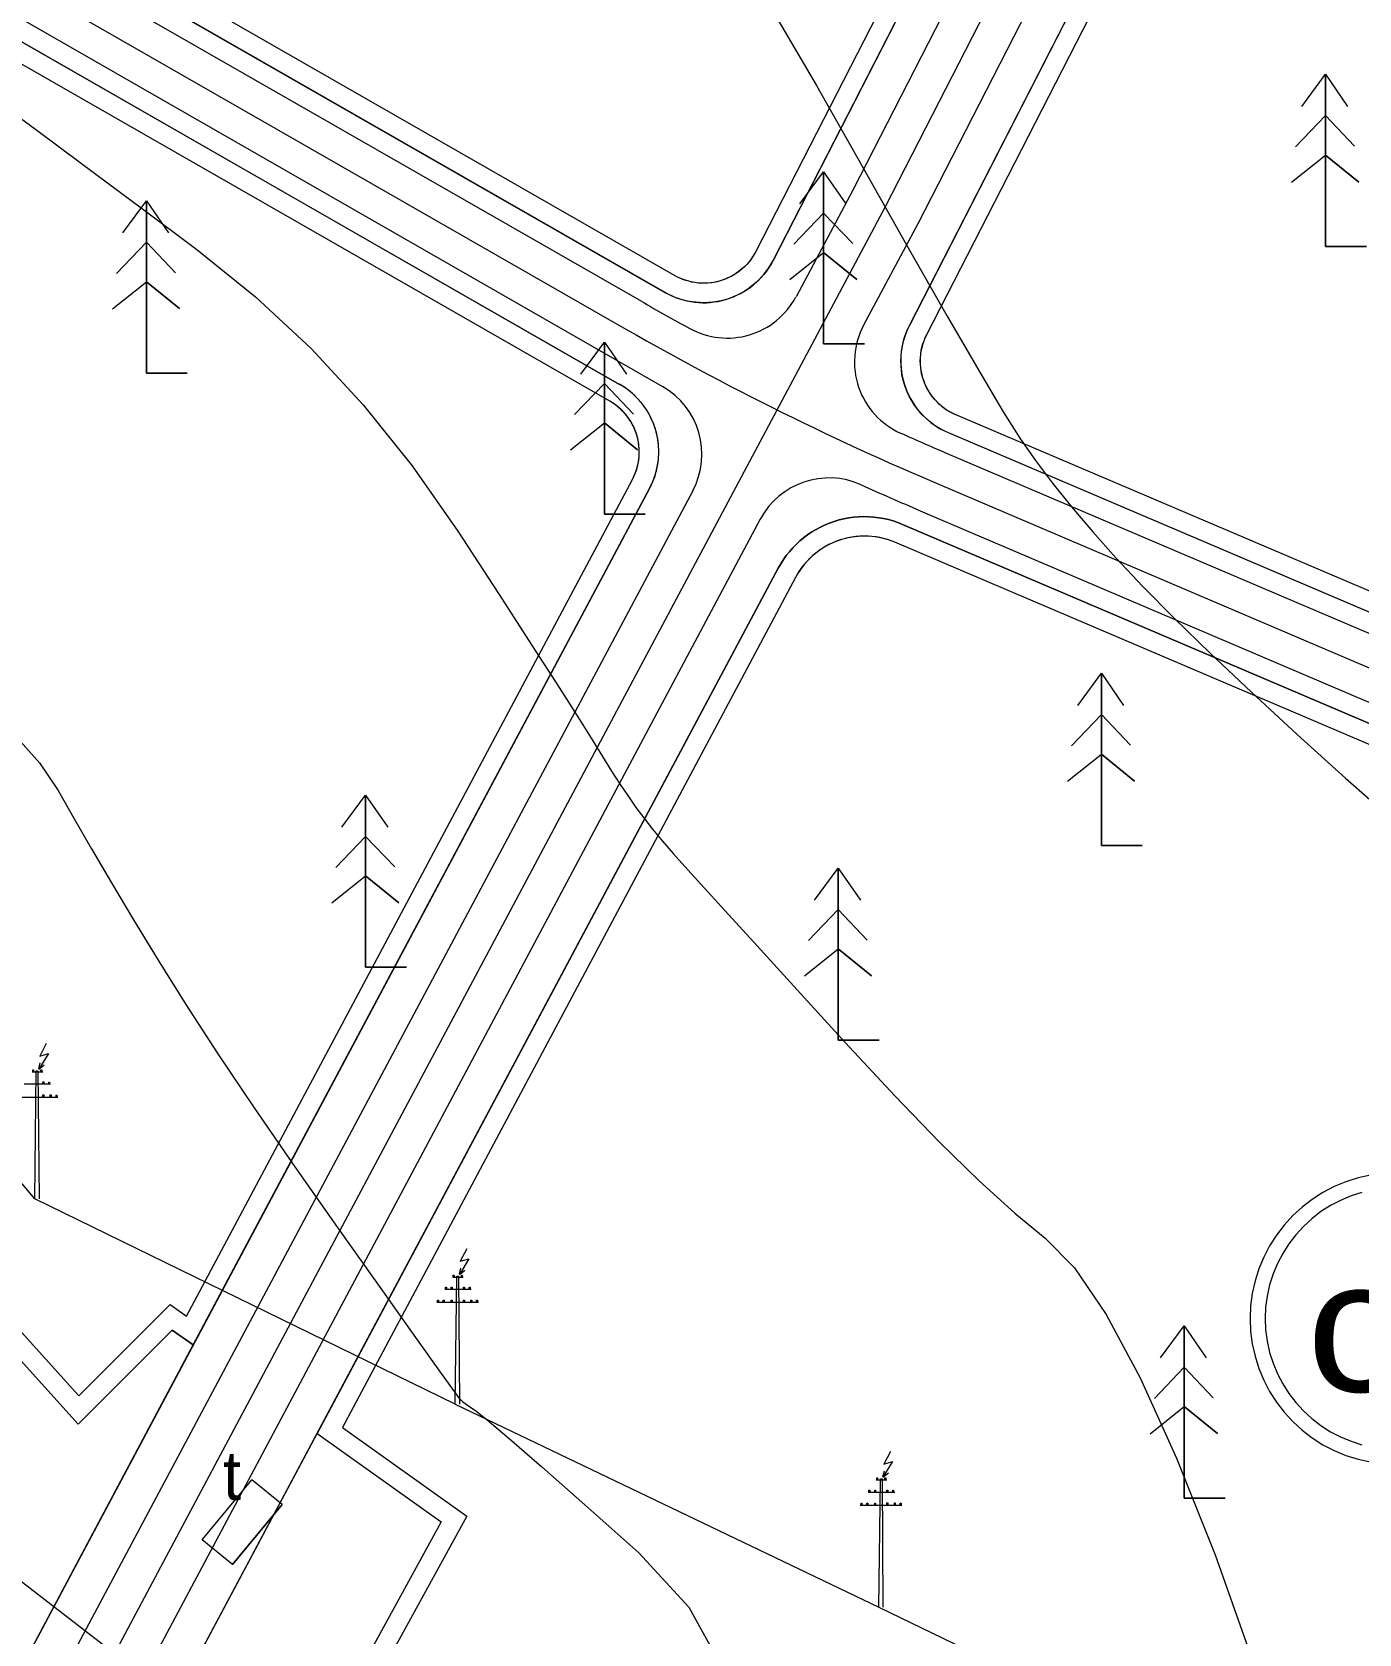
# Model space of a CAD drawing. Header units: metres. Extents: x 532950 to 537618, y 1849954 to 1853119.
# Drawn here: x 534696.3 to 534832.5, y 1851811.5 to 1851975.9 of the extents above; entities that cross this region are included whole.
import ezdxf

# ---------------------------------------------------------------- set-up
doc = ezdxf.new("R2010")
doc.units = ezdxf.units.M
doc.header["$LTSCALE"] = 3.1
for name, color, linetype, lineweight in [('11', 7, 'Continuous', 13), ('36', 7, 'Continuous', 13), ('50', 7, 'Continuous', 13), ('52', 7, 'Continuous', 13), ('53', 7, 'Continuous', 13), ('55', 7, 'Continuous', 13), ('9', 7, 'Continuous', 13)]:
    doc.layers.add(name, color=color, linetype=linetype, lineweight=lineweight)

msp = doc.modelspace()

# ---------------------------------------------------------------- linework, layer by layer
at = {"layer": '11'}
for points in [[(534840.88, 1852069.34), (534783.85, 1851957.97), (534685.19, 1851772.77)], [(534594.44, 1852038.76), (534757.23, 1851945.44), (534758.29, 1851944.84), (534759.34, 1851944.24), (534760.4, 1851943.65), (534761.46, 1851943.06), (534762.52, 1851942.48), (534763.59, 1851941.9), (534764.66, 1851941.32), (534765.73, 1851940.75), (534766.8, 1851940.18), (534767.87, 1851939.62), (534768.95, 1851939.06), (534770.03, 1851938.51), (534771.11, 1851937.96), (534772.19, 1851937.42), (534773.28, 1851936.87), (534774.37, 1851936.34), (534775.46, 1851935.81), (534776.55, 1851935.28), (534777.64, 1851934.76), (534778.74, 1851934.24), (534779.84, 1851933.72), (534780.94, 1851933.22), (534782.04, 1851932.71), (534783.15, 1851932.21), (534784.25, 1851931.71), (534785.36, 1851931.22), (534786.47, 1851930.73), (534787.58, 1851930.25), (534788.7, 1851929.77), (534865.98, 1851896.8)]]:
    msp.add_lwpolyline(points, dxfattribs=at)
at = {"layer": '36'}
for points in [[(534823.91, 1852057.58), (534770.55, 1851953.4), (534770.29, 1851952.95), (534770, 1851952.52), (534769.66, 1851952.11), (534769.29, 1851951.74), (534768.89, 1851951.4), (534768.47, 1851951.1), (534768.01, 1851950.83), (534767.54, 1851950.61), (534767.05, 1851950.43), (534766.54, 1851950.29), (534766.03, 1851950.19), (534765.51, 1851950.14), (534764.98, 1851950.14), (534764.46, 1851950.18), (534763.94, 1851950.27), (534763.44, 1851950.41), (534762.94, 1851950.58), (534762.47, 1851950.8), (534612.15, 1852036.97)], [(534823.91, 1852057.58), (534770.55, 1851953.4), (534770.4, 1851953.12), (534770.23, 1851952.84), (534770.04, 1851952.57), (534769.84, 1851952.32), (534769.63, 1851952.07), (534769.4, 1851951.84), (534769.16, 1851951.62), (534768.91, 1851951.41), (534768.65, 1851951.22), (534768.38, 1851951.04), (534768.09, 1851950.87), (534767.8, 1851950.73), (534767.51, 1851950.59), (534767.2, 1851950.48), (534766.89, 1851950.38), (534766.58, 1851950.29), (534766.26, 1851950.23), (534765.94, 1851950.18), (534765.62, 1851950.15), (534765.29, 1851950.14), (534764.97, 1851950.14), (534764.64, 1851950.16), (534764.32, 1851950.2), (534764, 1851950.26), (534763.68, 1851950.34), (534763.37, 1851950.43), (534763.06, 1851950.54), (534762.76, 1851950.66), (534762.47, 1851950.8), (534612.15, 1852036.97)], [(534868.79, 1851903.49), (534791.49, 1851936.47), (534791.01, 1851936.66), (534790.55, 1851936.89), (534790.11, 1851937.15), (534789.7, 1851937.46), (534789.31, 1851937.8), (534788.95, 1851938.17), (534788.63, 1851938.57), (534788.34, 1851938.99), (534788.09, 1851939.44), (534787.88, 1851939.91), (534787.71, 1851940.39), (534787.58, 1851940.89), (534787.49, 1851941.4), (534787.45, 1851941.91), (534787.45, 1851942.42), (534787.5, 1851942.94), (534787.58, 1851943.44), (534787.72, 1851943.94), (534787.89, 1851944.42), (534788.1, 1851944.89), (534842.42, 1852050.94)], [(534788.1, 1851944.89), (534842.42, 1852050.94)], [(534664.67, 1851876.32), (534701.09, 1851835.9), (534710.46, 1851845.28), (534712.13, 1851844.08), (534757.9, 1851930), (534758.12, 1851930.47), (534758.31, 1851930.95), (534758.45, 1851931.45), (534758.54, 1851931.96), (534758.59, 1851932.48), (534758.6, 1851933), (534758.56, 1851933.52), (534758.48, 1851934.03), (534758.35, 1851934.54), (534758.18, 1851935.03), (534757.97, 1851935.5), (534757.73, 1851935.94), (534757.45, 1851936.36), (534757.13, 1851936.75), (534756.79, 1851937.12), (534756.41, 1851937.45), (534756.01, 1851937.76), (534755.59, 1851938.02), (534602.47, 1852025.8)], [(534755.59, 1851938.02), (534602.47, 1852025.8)], [(534868.79, 1851903.49), (534791.49, 1851936.47), (534791.16, 1851936.59), (534790.83, 1851936.74), (534790.52, 1851936.9), (534790.21, 1851937.09), (534789.92, 1851937.29), (534789.64, 1851937.5), (534789.37, 1851937.74), (534789.12, 1851937.99), (534788.88, 1851938.25), (534788.66, 1851938.52), (534788.46, 1851938.81), (534788.27, 1851939.11), (534788.1, 1851939.43), (534787.95, 1851939.75), (534787.82, 1851940.08), (534787.7, 1851940.41), (534787.61, 1851940.75), (534787.54, 1851941.1), (534787.49, 1851941.45), (534787.46, 1851941.8), (534787.44, 1851942.16), (534787.46, 1851942.51), (534787.49, 1851942.87), (534787.54, 1851943.22), (534787.61, 1851943.56), (534787.71, 1851943.91), (534787.82, 1851944.24), (534787.95, 1851944.57), (534788.1, 1851944.89)], [(534758.21, 1851934.96), (534758.13, 1851935.14), (534758.06, 1851935.32), (534757.97, 1851935.5), (534757.91, 1851935.61), (534757.86, 1851935.72), (534757.8, 1851935.82), (534757.74, 1851935.93), (534757.67, 1851936.03), (534757.61, 1851936.13), (534757.54, 1851936.23), (534757.47, 1851936.33), (534757.4, 1851936.43), (534757.32, 1851936.53), (534757.25, 1851936.62), (534757.17, 1851936.71), (534757.09, 1851936.81), (534757.01, 1851936.9), (534756.92, 1851936.98), (534756.84, 1851937.07), (534756.75, 1851937.15), (534756.66, 1851937.24), (534756.57, 1851937.32), (534756.48, 1851937.4), (534756.39, 1851937.48), (534756.29, 1851937.55), (534756.2, 1851937.63), (534756.1, 1851937.7), (534756, 1851937.77), (534755.9, 1851937.83), (534755.8, 1851937.9), (534755.69, 1851937.96), (534755.59, 1851938.02)], [(534664.67, 1851876.32), (534701.09, 1851835.9), (534710.46, 1851845.28), (534712.13, 1851844.08), (534757.9, 1851930), (534757.99, 1851930.17), (534758.07, 1851930.35), (534758.15, 1851930.53), (534758.22, 1851930.72), (534758.29, 1851930.9), (534758.35, 1851931.09), (534758.4, 1851931.28), (534758.45, 1851931.47), (534758.49, 1851931.66), (534758.53, 1851931.86), (534758.55, 1851932.05), (534758.58, 1851932.25), (534758.59, 1851932.45), (534758.6, 1851932.64), (534758.6, 1851932.84), (534758.6, 1851933.04), (534758.59, 1851933.23), (534758.57, 1851933.43), (534758.55, 1851933.63), (534758.52, 1851933.82), (534758.48, 1851934.02), (534758.44, 1851934.21), (534758.39, 1851934.4), (534758.34, 1851934.59), (534758.28, 1851934.78), (534758.21, 1851934.96)], [(534863.18, 1851890.11), (534784.84, 1851923.54), (534784.18, 1851923.79), (534783.51, 1851923.97), (534782.82, 1851924.1), (534782.13, 1851924.17), (534781.43, 1851924.18), (534780.73, 1851924.12), (534780.04, 1851924.01), (534779.37, 1851923.83), (534778.71, 1851923.6), (534778.07, 1851923.31), (534777.47, 1851922.97), (534776.89, 1851922.58), (534776.35, 1851922.13), (534775.85, 1851921.64), (534775.4, 1851921.11), (534774.99, 1851920.54), (534774.64, 1851919.94), (534728.14, 1851832.66), (534740.89, 1851823.56), (534726.83, 1851797.92)], [(534863.18, 1851890.11), (534784.84, 1851923.54), (534784.46, 1851923.69), (534784.07, 1851923.82), (534783.67, 1851923.93), (534783.27, 1851924.02), (534782.87, 1851924.09), (534782.47, 1851924.14), (534782.06, 1851924.17), (534781.65, 1851924.18), (534781.24, 1851924.17), (534780.83, 1851924.13), (534780.42, 1851924.08), (534780.02, 1851924), (534779.62, 1851923.91), (534779.23, 1851923.79), (534778.84, 1851923.66), (534778.47, 1851923.5), (534778.1, 1851923.32), (534777.73, 1851923.13), (534777.38, 1851922.92), (534777.05, 1851922.69), (534776.72, 1851922.44), (534776.4, 1851922.18), (534776.1, 1851921.9), (534775.82, 1851921.61), (534775.55, 1851921.3), (534775.3, 1851920.98), (534775.06, 1851920.64), (534774.84, 1851920.3), (534774.64, 1851919.94), (534728.14, 1851832.66), (534740.89, 1851823.56), (534726.83, 1851797.92)]]:
    msp.add_lwpolyline(points, dxfattribs=at)
at = {"layer": '50'}
for points in [[(534687.4, 1851793.41), (534712.83, 1851841.13), (534710.68, 1851842.66), (534701.01, 1851833), (534664.59, 1851873.42)], [(534703.87, 1851791.35), (534725.55, 1851832.05), (534738.28, 1851822.97), (534723.83, 1851796.6)]]:
    msp.add_lwpolyline(points, dxfattribs=at)
at = {"layer": '52'}
for p, q in [((534838.69, 1852056.83), (534787.17, 1851956.23)), ((534758.85, 1851948.26), (534607.35, 1852035.1)), ((534602.03, 1852030.67), (534761, 1851939.54)), ((534787.17, 1851956.23), (534781.62, 1851945.82)), ((534789.97, 1851932.76), (534867.24, 1851899.8)), ((534764.08, 1851928.83), (534692.2, 1851793.9)), ((534787.42, 1851926.78), (534864.73, 1851893.8)), ((534771.02, 1851925.91), (534697.85, 1851788.56))]:
    msp.add_line(p, q, dxfattribs=at)
msp.add_lwpolyline([(534831.12, 1852058.51), (534780.52, 1851959.7), (534774.69, 1851948.75)], dxfattribs=at)
for centre, radius, start, end in [((534906.43, 1852205.71), 296.75, 240.1764, 241.2674), ((534767.62, 1851952.51), 8, 241.2674, 331.956), ((534788.68, 1851942.06), 8, 151.956, 245.9337), ((534757.02, 1851932.59), 8, 331.956, 60.1764), ((534906.43, 1852205.71), 296.75, 245.9337, 246.8932), ((534778.08, 1851922.15), 8, 65.6457, 151.956), ((534906.43, 1852205.71), 303.25, 245.6457, 246.8932)]:
    msp.add_arc(centre, radius, start, end, dxfattribs=at)
at = {"layer": '53'}
for p, q in [((534772.33, 1851952.49), (534825.69, 1852056.67)), ((534840.64, 1852051.85), (534786.32, 1851945.8)), ((534611.15, 1852035.23), (534761.23, 1851949.2)), ((534603.46, 1852027.54), (534756.58, 1851939.76)), ((534790.3, 1851934.8), (534868.01, 1851901.64)), ((534759.66, 1851929.06), (534687.4, 1851793.41))]:
    msp.add_line(p, q, dxfattribs=at)
for points in [[(534825.69, 1852056.67), (534772.33, 1851952.49), (534772.12, 1851952.11), (534771.89, 1851951.74), (534771.65, 1851951.38), (534771.38, 1851951.04), (534771.09, 1851950.71), (534770.79, 1851950.4), (534770.47, 1851950.1), (534770.13, 1851949.83), (534769.78, 1851949.57), (534769.42, 1851949.33), (534769.04, 1851949.11), (534768.65, 1851948.91), (534768.25, 1851948.74), (534767.85, 1851948.58), (534767.43, 1851948.45), (534767.01, 1851948.34), (534766.58, 1851948.26), (534766.15, 1851948.19), (534765.72, 1851948.15), (534765.28, 1851948.14), (534764.85, 1851948.15), (534764.41, 1851948.18), (534763.98, 1851948.23), (534763.55, 1851948.31), (534763.13, 1851948.41), (534762.71, 1851948.54), (534762.3, 1851948.68), (534761.9, 1851948.85), (534761.51, 1851949.04), (534611.15, 1852035.23)], [(534786.32, 1851945.8), (534840.64, 1852051.85)], [(534756.58, 1851939.76), (534603.46, 1852027.54)], [(534868.01, 1851901.64), (534790.76, 1851934.6), (534790.32, 1851934.77), (534789.9, 1851934.97), (534789.48, 1851935.19), (534789.08, 1851935.44), (534788.69, 1851935.71), (534788.33, 1851936), (534787.97, 1851936.31), (534787.64, 1851936.64), (534787.33, 1851936.99), (534787.04, 1851937.36), (534786.77, 1851937.74), (534786.52, 1851938.14), (534786.3, 1851938.56), (534786.1, 1851938.98), (534785.93, 1851939.42), (534785.78, 1851939.86), (534785.66, 1851940.32), (534785.56, 1851940.78), (534785.5, 1851941.24), (534785.46, 1851941.71), (534785.44, 1851942.18), (534785.46, 1851942.65), (534785.5, 1851943.12), (534785.57, 1851943.58), (534785.67, 1851944.04), (534785.79, 1851944.5), (534785.94, 1851944.94), (534786.12, 1851945.38), (534786.32, 1851945.8)], [(534760.08, 1851935.68), (534759.98, 1851935.92), (534759.87, 1851936.16), (534759.76, 1851936.4), (534759.69, 1851936.54), (534759.61, 1851936.68), (534759.53, 1851936.82), (534759.45, 1851936.96), (534759.36, 1851937.1), (534759.27, 1851937.24), (534759.18, 1851937.37), (534759.09, 1851937.5), (534758.99, 1851937.63), (534758.89, 1851937.76), (534758.79, 1851937.89), (534758.69, 1851938.01), (534758.58, 1851938.13), (534758.47, 1851938.25), (534758.36, 1851938.37), (534758.25, 1851938.49), (534758.13, 1851938.6), (534758.02, 1851938.71), (534757.9, 1851938.82), (534757.77, 1851938.92), (534757.65, 1851939.03), (534757.52, 1851939.13), (534757.39, 1851939.23), (534757.26, 1851939.32), (534757.13, 1851939.42), (534757, 1851939.51), (534756.86, 1851939.59), (534756.72, 1851939.68), (534756.58, 1851939.76)], [(534664.59, 1851873.42), (534701.01, 1851833), (534710.68, 1851842.66), (534712.83, 1851841.13), (534759.66, 1851929.06), (534759.78, 1851929.29), (534759.9, 1851929.53), (534760, 1851929.77), (534760.1, 1851930.02), (534760.18, 1851930.26), (534760.26, 1851930.51), (534760.34, 1851930.77), (534760.4, 1851931.02), (534760.45, 1851931.28), (534760.5, 1851931.54), (534760.54, 1851931.8), (534760.57, 1851932.06), (534760.59, 1851932.32), (534760.6, 1851932.58), (534760.6, 1851932.85), (534760.6, 1851933.11), (534760.58, 1851933.37), (534760.56, 1851933.63), (534760.53, 1851933.9), (534760.49, 1851934.16), (534760.44, 1851934.41), (534760.39, 1851934.67), (534760.32, 1851934.93), (534760.25, 1851935.18), (534760.17, 1851935.43), (534760.08, 1851935.68)], [(534703.87, 1851791.35), (534772.87, 1851920.88), (534773.12, 1851921.33), (534773.4, 1851921.76), (534773.69, 1851922.18), (534774.01, 1851922.58), (534774.35, 1851922.96), (534774.71, 1851923.33), (534775.08, 1851923.68), (534775.47, 1851924.01), (534775.88, 1851924.32), (534776.31, 1851924.6), (534776.74, 1851924.87), (534777.2, 1851925.11), (534777.66, 1851925.33), (534778.13, 1851925.52), (534778.61, 1851925.69), (534779.1, 1851925.84), (534779.6, 1851925.96), (534780.11, 1851926.05), (534780.61, 1851926.12), (534781.12, 1851926.16), (534781.63, 1851926.18), (534782.15, 1851926.17), (534782.66, 1851926.13), (534783.17, 1851926.07), (534783.67, 1851925.98), (534784.17, 1851925.87), (534784.66, 1851925.73), (534785.15, 1851925.57), (534785.62, 1851925.38), (534863.95, 1851891.96)], [(534863.95, 1851891.96), (534785.62, 1851925.38), (534785.15, 1851925.57), (534784.66, 1851925.73), (534784.17, 1851925.87), (534783.67, 1851925.98), (534783.17, 1851926.07), (534782.66, 1851926.13), (534782.15, 1851926.17), (534781.63, 1851926.18), (534781.12, 1851926.16), (534780.61, 1851926.12), (534780.11, 1851926.05), (534779.6, 1851925.96), (534779.1, 1851925.84), (534778.61, 1851925.69), (534778.13, 1851925.52), (534777.66, 1851925.33), (534777.2, 1851925.11), (534776.74, 1851924.87), (534776.31, 1851924.6), (534775.88, 1851924.32), (534775.47, 1851924.01), (534775.08, 1851923.68), (534774.71, 1851923.33), (534774.35, 1851922.96), (534774.01, 1851922.58), (534773.69, 1851922.18), (534773.4, 1851921.76), (534773.12, 1851921.33), (534772.87, 1851920.88), (534725.55, 1851832.05), (534738.28, 1851822.97), (534723.83, 1851796.6)], [(534687.4, 1851793.41), (534712.83, 1851841.13), (534710.68, 1851842.66), (534701.01, 1851833), (534664.59, 1851873.42)], [(534703.87, 1851791.35), (534725.55, 1851832.05), (534738.28, 1851822.97), (534723.83, 1851796.6)]]:
    msp.add_lwpolyline(points, dxfattribs=at)
for centre, start, end in [((534765.21, 1851956.14), 240.1764, 332.8811), ((534793.44, 1851942.16), 152.8811, 246.8932), ((534752.6, 1851932.82), 331.956, 60.1764)]:
    msp.add_arc(centre, 8, start, end, dxfattribs=at)
at = {"layer": '55'}
for p, q in [((534829.02, 1851971.59), (534829.02, 1851953.92)), ((534825.96, 1851964.15), (534829.02, 1851967.35)), ((534832, 1851964.21), (534829.02, 1851967.35)), ((534825.54, 1851960.52), (534829.02, 1851963.3)), ((534832.43, 1851960.53), (534829.02, 1851963.3)), ((534777.52, 1851961.59), (534777.52, 1851943.92)), ((534708.02, 1851958.59), (534708.02, 1851940.92)), ((534774.46, 1851954.15), (534777.52, 1851957.35)), ((534780.5, 1851954.21), (534777.52, 1851957.35)), ((534704.96, 1851951.15), (534708.02, 1851954.35)), ((534711, 1851951.21), (534708.02, 1851954.35)), ((534829.02, 1851953.92), (534833.22, 1851953.92)), ((534774.04, 1851950.52), (534777.52, 1851953.3)), ((534780.93, 1851950.53), (534777.52, 1851953.3)), ((534704.54, 1851947.52), (534708.02, 1851950.3)), ((534711.43, 1851947.53), (534708.02, 1851950.3)), ((534755.02, 1851944.09), (534755.02, 1851926.42)), ((534777.52, 1851943.92), (534781.72, 1851943.92)), ((534708.02, 1851940.92), (534712.22, 1851940.92)), ((534751.96, 1851936.65), (534755.02, 1851939.85)), ((534758, 1851936.71), (534755.02, 1851939.85)), ((534751.54, 1851933.02), (534755.02, 1851935.8)), ((534758.43, 1851933.03), (534755.02, 1851935.8)), ((534755.02, 1851926.42), (534759.22, 1851926.42)), ((534806.02, 1851910.09), (534806.02, 1851892.42)), ((534802.96, 1851902.65), (534806.02, 1851905.85)), ((534809, 1851902.71), (534806.02, 1851905.85)), ((534802.54, 1851899.02), (534806.02, 1851901.8)), ((534809.43, 1851899.03), (534806.02, 1851901.8)), ((534730.52, 1851897.59), (534730.52, 1851879.92)), ((534696.56, 1851856.12), (534662.85, 1851896.23)), ((534727.46, 1851890.15), (534730.52, 1851893.35)), ((534733.5, 1851890.21), (534730.52, 1851893.35)), ((534806.02, 1851892.42), (534810.22, 1851892.42)), ((534779.02, 1851890.09), (534779.02, 1851872.42)), ((534727.04, 1851886.52), (534730.52, 1851889.3)), ((534733.93, 1851886.53), (534730.52, 1851889.3)), ((534775.96, 1851882.65), (534779.02, 1851885.85)), ((534782, 1851882.71), (534779.02, 1851885.85)), ((534775.54, 1851879.02), (534779.02, 1851881.8)), ((534782.43, 1851879.03), (534779.02, 1851881.8)), ((534730.52, 1851879.92), (534734.72, 1851879.92)), ((534779.02, 1851872.42), (534783.22, 1851872.42)), ((534696.98, 1851869.49), (534697.13, 1851870.1)), ((534696.29, 1851869.17), (534697.38, 1851869.17)), ((534695.48, 1851867.93), (534698.19, 1851867.93)), ((534694.66, 1851866.59), (534698.94, 1851866.59)), ((534740.14, 1851848.42), (534740.29, 1851849.03)), ((534739.45, 1851848.1), (534740.53, 1851848.1)), ((534737.82, 1851845.52), (534742.1, 1851845.52)), ((534738.63, 1851846.86), (534741.35, 1851846.86)), ((534814.52, 1851843.09), (534814.52, 1851825.42)), ((534811.46, 1851835.65), (534814.52, 1851838.85)), ((534817.5, 1851835.71), (534814.52, 1851838.85)), ((534739.72, 1851835.05), (534783.18, 1851814.23)), ((534811.04, 1851832.02), (534814.52, 1851834.8)), ((534817.93, 1851832.03), (534814.52, 1851834.8)), ((534713.75, 1851821.12), (534718.85, 1851827.3)), ((534721.94, 1851824.75), (534718.85, 1851827.3)), ((534782.91, 1851827.28), (534783.99, 1851827.28)), ((534783.6, 1851827.6), (534783.75, 1851828.21)), ((534782.1, 1851826.03), (534784.81, 1851826.03)), ((534721.94, 1851824.75), (534716.84, 1851818.58)), ((534716.84, 1851818.58), (534721.94, 1851824.75)), ((534781.28, 1851824.7), (534785.56, 1851824.7)), ((534814.52, 1851825.42), (534818.72, 1851825.42)), ((534716.84, 1851818.58), (534713.75, 1851821.12)), ((534783.18, 1851814.23), (534833.57, 1851789.8))]:
    msp.add_line(p, q, dxfattribs=at)
for points in [[(534585.2, 1851986.36), (534565.96, 1851963.9), (534673.08, 1851849.55), (534667.2, 1851843.13), (534692.31, 1851819.06), (534711.01, 1851804.62), (534723.83, 1851796.6), (534822.12, 1851772.54), (534865.4, 1851759.7)], [(534772.88, 1851977.09), (534776.79, 1851970.44), (534781.49, 1851962.16), (534786.2, 1851953.77), (534790.19, 1851946.77), (534793.43, 1851941.17), (534795.95, 1851936.95), (534797.73, 1851934.13), (534799.25, 1851931.95), (534800.99, 1851929.63), (534802.95, 1851927.2), (534805.13, 1851924.63), (534807.52, 1851921.95), (534810.27, 1851919.02), (534813.5, 1851915.74), (534817.22, 1851912.12), (534821.42, 1851908.14), (534826.1, 1851903.81), (534831.06, 1851899.34), (534836.06, 1851894.94)], [(534826.59, 1851968.3), (534829.02, 1851971.59), (534831.29, 1851968.3)], [(534826.59, 1851968.3), (534829.02, 1851971.59), (534831.29, 1851968.3)], [(534833.22, 1851953.92), (534829.02, 1851953.92), (534829.02, 1851971.59)], [(534695.09, 1851967.09), (534696.64, 1851965.95), (534699.22, 1851964.03), (534702.83, 1851961.34), (534707.49, 1851957.87), (534713.18, 1851953.62), (534719.22, 1851948.76), (534724.92, 1851943.43), (534730.28, 1851937.64), (534735.3, 1851931.4), (534739.99, 1851924.69), (534744.15, 1851918.28), (534747.62, 1851912.92), (534750.39, 1851908.62), (534752.46, 1851905.36), (534753.83, 1851903.16), (534754.82, 1851901.55), (534755.76, 1851900.06), (534756.65, 1851898.69), (534757.48, 1851897.45), (534758.26, 1851896.33), (534759.06, 1851895.24), (534759.97, 1851894.08), (534760.97, 1851892.87), (534762.07, 1851891.59), (534763.27, 1851890.25), (534764.93, 1851888.43), (534767.4, 1851885.72), (534770.69, 1851882.11), (534774.8, 1851877.6), (534779.73, 1851872.2), (534784.81, 1851866.72), (534789.41, 1851861.96), (534793.52, 1851857.94), (534797.13, 1851854.65), (534800.26, 1851852.09), (534803.26, 1851849.04), (534806.51, 1851844.26), (534810, 1851837.75), (534813.73, 1851829.52), (534817.7, 1851819.57), (534821.25, 1851809.53)], [(534825.96, 1851964.15), (534829.02, 1851967.35), (534832, 1851964.21)], [(534825.54, 1851960.52), (534829.02, 1851963.3), (534832.43, 1851960.53)], [(534775.09, 1851958.3), (534777.52, 1851961.59), (534779.79, 1851958.3)], [(534775.09, 1851958.3), (534777.52, 1851961.59), (534779.79, 1851958.3)], [(534781.72, 1851943.92), (534777.52, 1851943.92), (534777.52, 1851961.59)], [(534705.59, 1851955.3), (534708.02, 1851958.59), (534710.29, 1851955.3)], [(534705.59, 1851955.3), (534708.02, 1851958.59), (534710.29, 1851955.3)], [(534712.22, 1851940.92), (534708.02, 1851940.92), (534708.02, 1851958.59)], [(534774.46, 1851954.15), (534777.52, 1851957.35), (534780.5, 1851954.21)], [(534704.96, 1851951.15), (534708.02, 1851954.35), (534711, 1851951.21)], [(534774.04, 1851950.52), (534777.52, 1851953.3), (534780.93, 1851950.53)], [(534704.54, 1851947.52), (534708.02, 1851950.3), (534711.43, 1851947.53)], [(534752.59, 1851940.8), (534755.02, 1851944.09), (534757.29, 1851940.8)], [(534752.59, 1851940.8), (534755.02, 1851944.09), (534757.29, 1851940.8)], [(534759.22, 1851926.42), (534755.02, 1851926.42), (534755.02, 1851944.09)], [(534751.96, 1851936.65), (534755.02, 1851939.85), (534758, 1851936.71)], [(534751.54, 1851933.02), (534755.02, 1851935.8), (534758.43, 1851933.03)], [(534803.59, 1851906.8), (534806.02, 1851910.09), (534808.29, 1851906.8)], [(534803.59, 1851906.8), (534806.02, 1851910.09), (534808.29, 1851906.8)], [(534810.22, 1851892.42), (534806.02, 1851892.42), (534806.02, 1851910.09)], [(534802.96, 1851902.65), (534806.02, 1851905.85), (534809, 1851902.71)], [(534694.24, 1851904.04), (534697.05, 1851900.89), (534698.97, 1851898.06), (534700.56, 1851895.23), (534702.38, 1851892.07), (534704.43, 1851888.59), (534706.71, 1851884.78), (534709.22, 1851880.64), (534712.07, 1851876.09), (534715.36, 1851871.03), (534719.09, 1851865.47), (534723.26, 1851859.41), (534727.88, 1851852.84), (534732.24, 1851846.7), (534735.65, 1851841.9), (534738.11, 1851838.45), (534739.61, 1851836.35), (534740.15, 1851835.6), (534740.28, 1851835.49), (534740.51, 1851835.31), (534740.84, 1851835.06), (534741.29, 1851834.75), (534741.84, 1851834.36), (534742.99, 1851833.44), (534745.24, 1851831.53), (534748.59, 1851828.62), (534753.03, 1851824.71), (534758.56, 1851819.8), (534763.7, 1851814.23), (534766.95, 1851808.33)], [(534802.54, 1851899.02), (534806.02, 1851901.8), (534809.43, 1851899.03)], [(534728.09, 1851894.3), (534730.52, 1851897.59), (534732.79, 1851894.3)], [(534728.09, 1851894.3), (534730.52, 1851897.59), (534732.79, 1851894.3)], [(534734.72, 1851879.92), (534730.52, 1851879.92), (534730.52, 1851897.59)], [(534739.72, 1851835.05), (534696.56, 1851856.12), (534662.85, 1851896.23)], [(534727.46, 1851890.15), (534730.52, 1851893.35), (534733.5, 1851890.21)], [(534776.59, 1851886.8), (534779.02, 1851890.09), (534781.29, 1851886.8)], [(534776.59, 1851886.8), (534779.02, 1851890.09), (534781.29, 1851886.8)], [(534783.22, 1851872.42), (534779.02, 1851872.42), (534779.02, 1851890.09)], [(534727.04, 1851886.52), (534730.52, 1851889.3), (534733.93, 1851886.53)], [(534775.96, 1851882.65), (534779.02, 1851885.85), (534782, 1851882.71)], [(534775.54, 1851879.02), (534779.02, 1851881.8), (534782.43, 1851879.03)], [(534697.75, 1851872.09), (534697.07, 1851870.8), (534697.96, 1851871.06), (534696.98, 1851869.45), (534697.54, 1851869.9)], [(534696.56, 1851856.12), (534696.72, 1851869.28), (534696.89, 1851869.28), (534697, 1851856.12)], [(534740.91, 1851851.02), (534740.23, 1851849.73), (534741.12, 1851849.99), (534740.14, 1851848.38), (534740.69, 1851848.83)], [(534739.72, 1851835.05), (534739.87, 1851848.21), (534740.05, 1851848.21), (534740.15, 1851835.05)], [(534812.09, 1851839.8), (534814.52, 1851843.09), (534816.79, 1851839.8)], [(534812.09, 1851839.8), (534814.52, 1851843.09), (534816.79, 1851839.8)], [(534818.72, 1851825.42), (534814.52, 1851825.42), (534814.52, 1851843.09)], [(534811.46, 1851835.65), (534814.52, 1851838.85), (534817.5, 1851835.71)], [(534811.04, 1851832.02), (534814.52, 1851834.8), (534817.93, 1851832.03)], [(534784.37, 1851830.2), (534783.69, 1851828.9), (534784.58, 1851829.16), (534783.6, 1851827.56), (534784.16, 1851828)], [(534783.18, 1851814.23), (534783.34, 1851827.39), (534783.51, 1851827.39), (534783.61, 1851814.23)]]:
    msp.add_lwpolyline(points, dxfattribs=at)
for points in [[(534696.36, 1851869.18), (534696.36, 1851869.38), (534696.45, 1851869.38), (534696.45, 1851869.18)], [(534697.19, 1851869.18), (534697.19, 1851869.38), (534697.28, 1851869.38), (534697.28, 1851869.18)], [(534697.4, 1851867.94), (534697.4, 1851868.14), (534697.49, 1851868.14), (534697.49, 1851867.94)], [(534697.4, 1851866.6), (534697.4, 1851866.8), (534697.49, 1851866.8), (534697.49, 1851866.6)], [(534697.99, 1851867.93), (534697.99, 1851868.13), (534698.08, 1851868.13), (534698.08, 1851867.93)], [(534698.16, 1851866.6), (534698.16, 1851866.8), (534698.25, 1851866.8), (534698.25, 1851866.6)], [(534698.75, 1851866.59), (534698.75, 1851866.79), (534698.84, 1851866.79), (534698.84, 1851866.59)], [(534738.71, 1851846.86), (534738.71, 1851847.06), (534738.8, 1851847.06), (534738.8, 1851846.86)], [(534739.3, 1851846.86), (534739.3, 1851847.06), (534739.39, 1851847.06), (534739.39, 1851846.86)], [(534739.51, 1851848.11), (534739.51, 1851848.31), (534739.6, 1851848.31), (534739.6, 1851848.11)], [(534740.35, 1851848.11), (534740.35, 1851848.31), (534740.44, 1851848.31), (534740.44, 1851848.11)], [(534740.56, 1851846.87), (534740.56, 1851847.07), (534740.65, 1851847.07), (534740.65, 1851846.87)], [(534741.15, 1851846.86), (534741.15, 1851847.06), (534741.24, 1851847.06), (534741.24, 1851846.86)], [(534737.9, 1851845.52), (534737.9, 1851845.72), (534737.99, 1851845.72), (534737.99, 1851845.52)], [(534738.49, 1851845.52), (534738.49, 1851845.72), (534738.58, 1851845.72), (534738.58, 1851845.52)], [(534739.3, 1851845.52), (534739.3, 1851845.72), (534739.39, 1851845.72), (534739.39, 1851845.52)], [(534740.56, 1851845.53), (534740.56, 1851845.73), (534740.65, 1851845.73), (534740.65, 1851845.53)], [(534741.32, 1851845.53), (534741.32, 1851845.73), (534741.41, 1851845.73), (534741.41, 1851845.53)], [(534741.91, 1851845.52), (534741.91, 1851845.72), (534742, 1851845.72), (534742, 1851845.52)], [(534782.98, 1851827.29), (534782.98, 1851827.49), (534783.06, 1851827.49), (534783.06, 1851827.29)], [(534783.81, 1851827.29), (534783.81, 1851827.49), (534783.9, 1851827.49), (534783.9, 1851827.29)], [(534782.17, 1851826.03), (534782.17, 1851826.23), (534782.26, 1851826.23), (534782.26, 1851826.03)], [(534782.76, 1851826.03), (534782.76, 1851826.23), (534782.85, 1851826.23), (534782.85, 1851826.03)], [(534784.02, 1851826.04), (534784.02, 1851826.24), (534784.11, 1851826.24), (534784.11, 1851826.04)], [(534784.61, 1851826.03), (534784.61, 1851826.23), (534784.7, 1851826.23), (534784.7, 1851826.03)], [(534781.36, 1851824.7), (534781.36, 1851824.9), (534781.45, 1851824.9), (534781.45, 1851824.7)], [(534781.95, 1851824.7), (534781.95, 1851824.9), (534782.04, 1851824.9), (534782.04, 1851824.7)], [(534782.76, 1851824.7), (534782.76, 1851824.9), (534782.85, 1851824.9), (534782.85, 1851824.7)], [(534784.02, 1851824.71), (534784.02, 1851824.91), (534784.11, 1851824.91), (534784.11, 1851824.71)], [(534784.78, 1851824.71), (534784.78, 1851824.91), (534784.87, 1851824.91), (534784.87, 1851824.71)], [(534785.37, 1851824.7), (534785.37, 1851824.9), (534785.46, 1851824.9), (534785.46, 1851824.7)]]:
    msp.add_lwpolyline(points, close=True, dxfattribs=at)
at = {"layer": '9'}
for points in [[(534833.64, 1851858.56), (534832.36, 1851858.28), (534831.12, 1851857.88), (534829.91, 1851857.39), (534828.76, 1851856.78), (534827.66, 1851856.08), (534826.62, 1851855.29), (534825.66, 1851854.41), (534824.78, 1851853.45), (534823.99, 1851852.41), (534823.29, 1851851.31), (534822.68, 1851850.15), (534822.18, 1851848.95), (534821.79, 1851847.71), (534821.51, 1851846.43), (534821.34, 1851845.14), (534821.28, 1851843.84), (534821.34, 1851842.53), (534821.51, 1851841.24), (534821.79, 1851839.97), (534822.18, 1851838.73), (534822.68, 1851837.52), (534823.29, 1851836.36), (534823.99, 1851835.26), (534824.78, 1851834.23), (534825.66, 1851833.27), (534826.62, 1851832.39), (534827.66, 1851831.59), (534828.76, 1851830.89), (534829.91, 1851830.29), (534831.12, 1851829.79), (534832.36, 1851829.4), (534833.64, 1851829.12)], [(534832.76, 1851856.78), (534831.65, 1851856.43), (534830.57, 1851855.98), (534829.53, 1851855.44), (534828.54, 1851854.82), (534827.62, 1851854.1), (534826.76, 1851853.31), (534825.97, 1851852.45), (534825.25, 1851851.52), (534824.63, 1851850.54), (534824.09, 1851849.5), (534823.64, 1851848.42), (534823.29, 1851847.31), (534823.03, 1851846.16), (534822.88, 1851845.01), (534822.83, 1851843.84), (534822.88, 1851842.67), (534823.03, 1851841.51), (534823.29, 1851840.37), (534823.64, 1851839.25), (534824.09, 1851838.17), (534824.63, 1851837.14), (534825.25, 1851836.15), (534825.97, 1851835.22), (534826.76, 1851834.36), (534827.62, 1851833.57), (534828.54, 1851832.86), (534829.53, 1851832.23), (534830.57, 1851831.69), (534831.65, 1851831.24), (534832.76, 1851830.89)]]:
    msp.add_lwpolyline(points, dxfattribs=at)

# ---------------------------------------------------------------- texts
at = {"layer": '55'}
msp.add_text('t', height=5, dxfattribs=at).set_placement((534715.88, 1851825.23))
at = {"layer": '9', "width": 1.15}
msp.add_text('c4', height=13.44, dxfattribs=at).set_placement((534827.05, 1851836.34))

doc.saveas('drawing.dxf')
